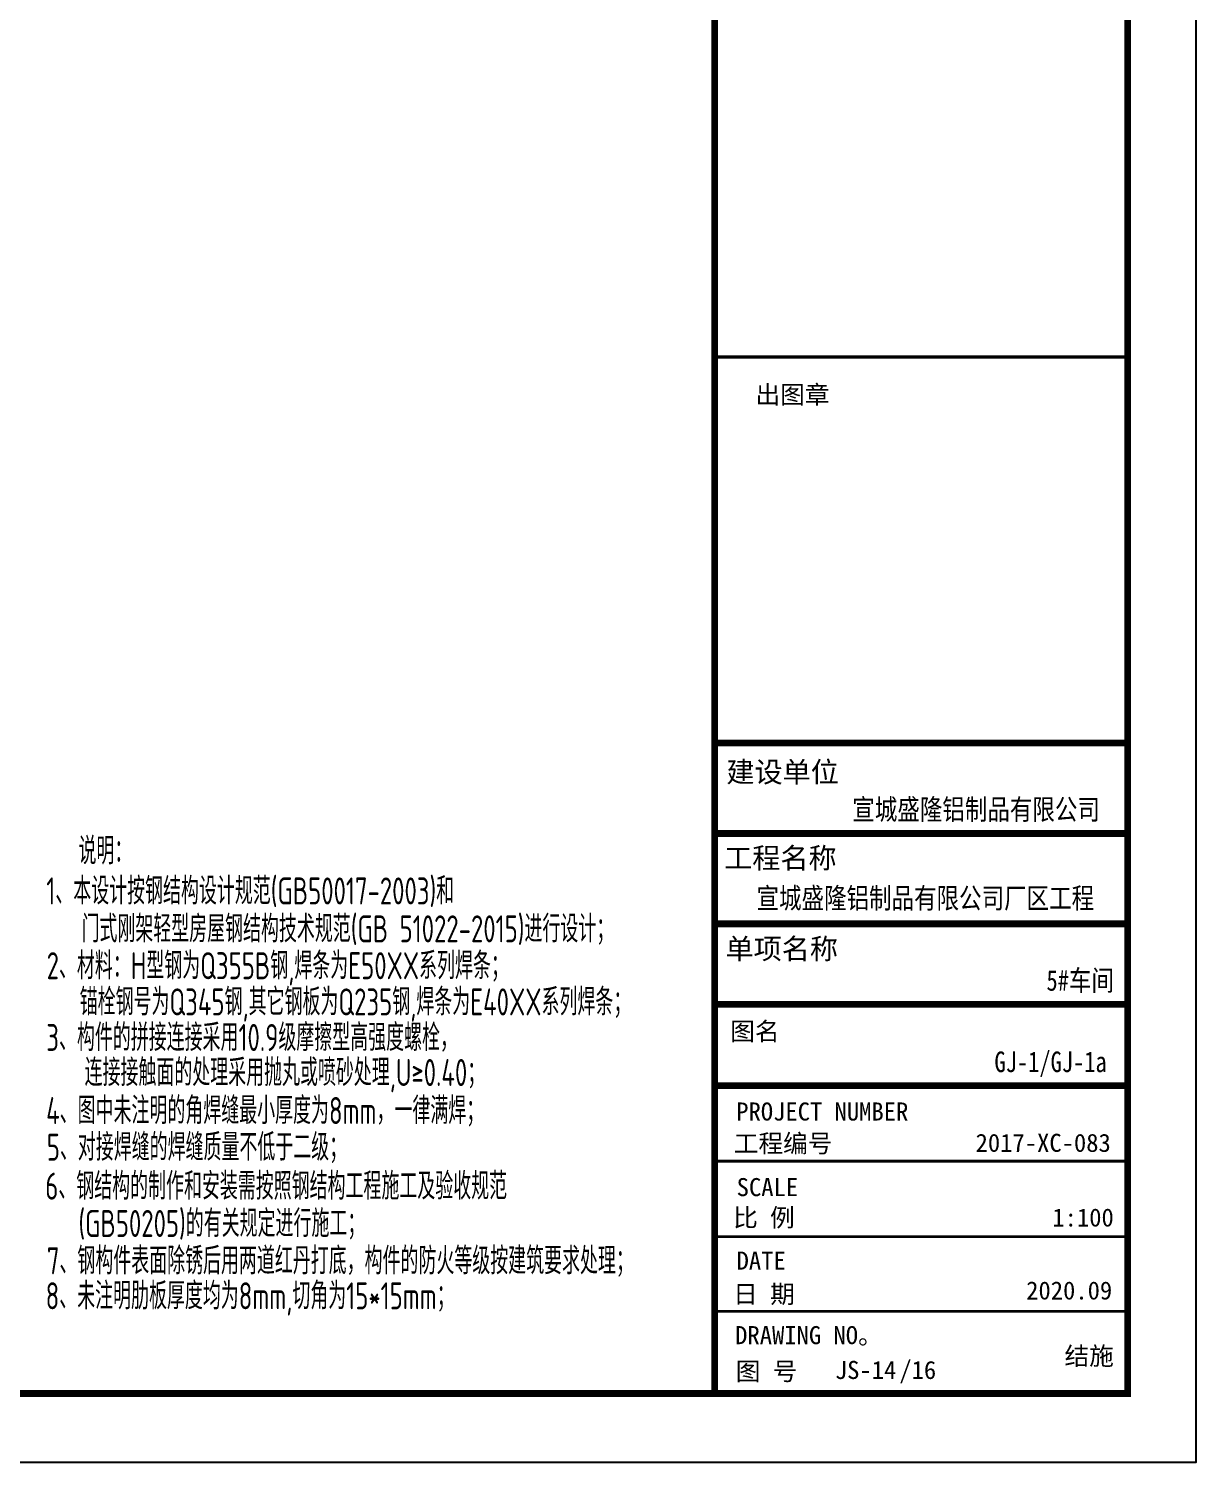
# Model space of a CAD drawing. Extents: x 32461 to 372567, y -698896 to 182569.
# Drawn here: x 170094 to 188783, y -634115 to -611171 of the extents above; entities that cross this region are included whole.
import ezdxf

# ---------------------------------------------------------------- set-up
doc = ezdxf.new("R2010")
doc.units = 0
doc.header["$LTSCALE"] = 1000
doc.header["$MEASUREMENT"] = 0
for name, color, linetype in [('PUB_TITLE', 4, 'CONTINUOUS'), ('S1', 2, 'CONTINUOUS'), ('TEXT', 7, 'CONTINUOUS'), ('图框', 4, 'CONTINUOUS')]:
    doc.layers.add(name, color=color, linetype=linetype)
doc.styles.add('-黑体', font='simhei.ttf')
doc.styles.add('HZS', font='atssdeng.shx', dxfattribs={"width": 0.7, "bigfont": 'atssdchn.shx'})
doc.styles.add('宋体', font='')
doc.styles.add('黑体', font='simhei.ttf', dxfattribs={"width": 0.6, "height": 4.3})
doc.styles.get('宋体').set_extended_font_data('SimSun')

msp = doc.modelspace()

# ---------------------------------------------------------------- linework, layer by layer
at = {"layer": 'PUB_TITLE'}
msp.add_lwpolyline([(74273.1, -634115.1), (188783.1, -634115.1), (188783.1, -587915.1), (74273.1, -587915.1)], close=True, dxfattribs=at)
at = {"layer": 'PUB_TITLE', "const_width": 110}
msp.add_lwpolyline([(77023.1, -633015.1), (187683.1, -633015.1), (187683.1, -589015.1), (77023.1, -589015.1)], close=True, dxfattribs=at)
at = {"layer": '图框', "color": 4, "const_width": 108.4}
msp.add_lwpolyline([(181072.9, -589015.1), (187683.1, -589015.1), (187683.1, -633015.1), (181072.9, -633015.1)], close=True, dxfattribs=at)
at = {"layer": '图框', "color": 0, "const_width": 55}
msp.add_lwpolyline([(181072.9, -616424.4), (187683.1, -616424.4)], dxfattribs=at)
at = {"layer": '图框', "color": 4}
for points, const_width in [([(181072.9, -622602), (187659, -622602)], 109.6), ([(181072.9, -624050.7), (187661.1, -624050.7)], 109.6), ([(181072.9, -625496.6), (187683.1, -625496.6)], 109.6), ([(181072.9, -626784.5), (187683.1, -626784.5)], 109.6), ([(181072.9, -628087.5), (187683.1, -628087.5)], 109.6), ([(181072.9, -629296.2), (187683.1, -629296.2)], 44.4), ([(181072.9, -630502.8), (187683.1, -630502.8)], 44.4), ([(181072.9, -631700.4), (187683.1, -631700.4)], 44.4)]:
    msp.add_lwpolyline(points, dxfattribs=dict(at, const_width=const_width))

# ---------------------------------------------------------------- texts
at = {"layer": 'S1', "style": 'HZS', "width": 0.7}
for s, p in [('说明：', (170891.1, -624544.9)), ('1、本设计按钢结构设计规范(GB50017-2003)和', (170376.8, -625186.9)), ('门式刚架轻型房屋钢结构技术规范(GB 51022-2015)进行设计；', (170939.9, -625793.5)), ('2、材料：H型钢为Q355B钢,焊条为E50XX系列焊条；', (170382.3, -626383.5)), ('锚栓钢号为Q345钢,其它钢板为Q235钢,焊条为E40XX系列焊条；', (170911.2, -626962.8)), ('3、构件的拼接连接采用10.9级摩擦型高强度螺栓，', (170376.6, -627531.9)), ('  连接接触面的处理采用抛丸或喷砂处理,U≥0.40；', (170622.6, -628093.1)), ('4、图中未注明的角焊缝最小厚度为8mm，一律满焊；', (170374.5, -628701.4)), ('5、对接焊缝的焊缝质量不低于二级；', (170384.7, -629287.6)), ('6、钢结构的制作和安装需按照钢结构工程施工及验收规范', (170360.3, -629910.5)), ('  (GB50205)的有关规定进行施工；', (170523.7, -630508.9)), ('7、钢构件表面除锈后用两道红丹打底，构件的防火等级按建筑要求处理；', (170385.3, -631105.7)), ('8、未注明肋板厚度均为8mm,切角为15*15mm；', (170365.9, -631666.1))]:
    msp.add_text(s, height=432, dxfattribs=at).set_placement(p)
at = {"layer": 'TEXT', "color": 3, "style": '-黑体', "width": 0.8}
for s, height, p in [('宣城盛隆铝制品有限公司', 330.165, (183276.9, -623830.7)), ('宣城盛隆铝制品有限公司厂区工程', 330.165, (181743.4, -625250.7)), ('5#车间', 330.16, (186384.8, -626567.4)), ('GJ-1/GJ-1a', 330.16, (185551.9, -627870.4))]:
    msp.add_text(s, height=height, dxfattribs=at).set_placement(p)
at = {"layer": '图框', "color": 4}
for s, height, style, p in [('出图章', 289.24, '黑体', (181727.6, -617172.9)), ('建设单位', 330, '黑体', (181261.7, -623231.9)), ('工程名称', 330, '黑体', (181225.2, -624608.6)), ('单项名称', 330, '黑体', (181247.2, -626061.7)), ('图名', 289.24, '黑体', (181323.3, -627362)), ('工程编号', 289.24, '黑体', (181379.9, -629156.4)), ('2017-XC-083', 289.238, '宋体', (185250.1, -629146.5)), ('SCALE', 289.24, '黑体', (181426, -629855.5)), ('比 例', 289.24, '黑体', (181370.2, -630342.8)), ('1:100', 289.24, '宋体', (186478.2, -630341.6)), ('DATE', 289.24, '黑体', (181424.5, -631031)), ('日 期', 289.24, '黑体', (181370.2, -631566.9)), ('2020.09', 289.24, '宋体', (186059.6, -631509.3)), ('DRAWING NO。', 289.238, '黑体', (181401.7, -632224.2)), ('图 号', 289.24, '黑体', (181411.3, -632801.7))]:
    msp.add_text(s, height=height, dxfattribs=dict(at, style=style)).set_placement(p)
at = {"layer": '图框', "color": 0, "style": '黑体'}
msp.add_text('PROJECT NUMBER', height=289.238, dxfattribs=at).set_placement((181419, -628645.2))
at = {"layer": '图框', "color": 3, "style": '宋体'}
for s, p in [('结施', (186673.2, -632557)), ('JS-14', (182997.7, -632781.5)), ('/16', (184029.2, -632781.5))]:
    msp.add_text(s, height=289.24, dxfattribs=at).set_placement(p)

doc.saveas('drawing.dxf')
